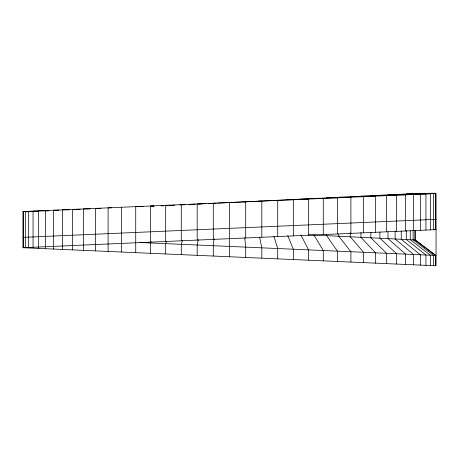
<?xml version="1.0" encoding="UTF-8"?>
<svg xmlns="http://www.w3.org/2000/svg" width="459" height="459" viewBox="0 0 459 459"><rect width="100%" height="100%" fill="white"/><g stroke="black" fill="none" stroke-linecap="round" stroke-linejoin="round"><path stroke-width="0.69" d="M214.032 238.674L213.292 245.714L213.292 256.042M198.311 239.621L197.186 245.008L197.186 255.336M182.539 240.275L181.282 244.314L181.282 254.642M166.737 241.05L165.67 243.631L165.67 253.959M151.091 241.727L150.454 242.966L150.454 253.293M413.106 193.606L436.05 193.497L436.05 265.79L22.95 247.717L22.95 211.57L433.508 193.606L433.508 229.752M151.384 206.326L154.172 206.194M161.098 205.856L163.84 205.724M170.685 205.391L174.868 205.184M179.785 204.949L185.402 204.674M188.965 204.502L195.408 204.186M198.988 204.014L205.942 203.676M208.013 203.578L216.304 203.171M217.692 203.107L418.958 193.497M22.95 237.389L436.05 219.316M22.95 247.717L436.05 229.643L433.916 229.643M433.508 193.606L414.821 193.52L435.413 193.21L435.413 229.666M414.821 193.52L419.067 193.514M410.26 193.744L430.341 193.744L430.341 229.89M406.295 193.939L425.941 193.939L425.941 230.085M401.246 194.18L420.329 194.18L420.329 230.326M395.136 194.478L413.536 194.478L413.536 230.625M388.004 194.828L405.613 194.828L405.613 230.975M379.891 195.218L396.605 195.218L396.605 231.365M370.855 195.66L386.564 195.66L386.564 231.806M360.946 196.142L375.554 196.142L375.554 232.288M350.228 196.664L363.643 196.664L363.643 232.811M338.765 197.221L350.906 197.221L350.906 233.367M326.63 197.812L337.422 197.812L337.422 233.958M313.893 198.431L323.274 198.431L323.274 234.578M300.639 199.074L308.546 199.074L308.546 235.22M286.944 199.74L293.33 199.74L293.33 235.886M272.898 200.422L277.718 200.422L277.718 236.569M258.578 201.117L261.814 201.117L261.814 237.263M244.085 201.822L245.708 201.822L245.708 237.969M214.915 203.239L213.292 203.239L213.292 239.386M200.422 203.945L197.186 203.945L197.186 240.091M185.413 204.639L181.282 204.639L181.282 240.786M172.056 205.322L165.67 205.322L165.67 241.468M153.748 205.988L150.454 205.988L150.454 242.134M143.093 206.636L135.726 206.636L135.726 252.651M111.663 207.841L108.094 207.841L108.094 251.44M101.003 208.397L95.357 208.397L95.357 244.544M90.4 208.92L83.446 208.92L83.446 250.362M80.291 209.402L72.436 209.402L72.436 249.88M69.361 209.843L62.395 209.843L62.395 249.438M59.022 210.233L53.387 210.233L53.387 249.048M49.004 210.583L45.464 210.583L45.464 248.698M48.568 210.882L38.671 210.882L38.671 248.399M38.671 211.123L33.059 211.123L33.059 247.269M38.355 211.318L28.659 211.318L28.659 247.464M27.603 211.456L25.492 211.456L25.492 247.602M27.85 211.542L23.587 211.542L23.587 247.688M27.936 211.57L22.95 211.57L28.022 211.788M25.492 211.679L27.603 211.679M139.938 242.507L436.05 255.462L415.395 239.971L308.316 234.761M313.893 235.037L323.274 250.528L323.274 260.855M300.955 235.008L308.546 249.88L308.546 260.207M287.741 235.662L293.33 249.214L293.33 259.542M273.943 236.408L277.718 248.531L277.718 258.859M259.564 237.062L261.814 247.837L261.814 258.165M244.75 237.98L245.708 247.131L245.708 257.459M435.413 265.761L435.413 255.433L414.821 239.942L414.821 230.303M433.508 265.675L433.508 255.347L413.106 239.856L413.106 230.217M430.341 265.537L430.341 255.21L410.26 239.718L410.26 230.768M425.941 265.342L425.941 255.015L406.295 239.523L406.295 230.573M420.329 265.101L420.329 254.774L401.246 239.282L401.246 231.02M415.395 230.332L415.395 239.971M413.536 264.803L413.536 254.475L395.136 238.984L395.136 231.411M405.613 264.453L405.613 254.125L388.004 238.634L388.004 231.749M396.605 264.063L396.605 253.735L379.891 238.244L379.891 232.047M386.564 263.621L386.564 253.293L370.855 237.802L370.855 232.294M375.554 263.139L375.554 252.811L360.946 237.32L360.946 232.501M363.643 262.617L363.643 252.289L350.228 236.798L350.228 232.667M350.906 262.06L350.906 251.733L338.765 236.242L338.765 234.176M337.422 261.475L337.422 251.148L326.63 235.656L326.63 234.279M229.5 202.534L229.5 256.753M121.578 207.256L121.578 252.031M95.357 244.687L95.357 250.884"/></g></svg>
